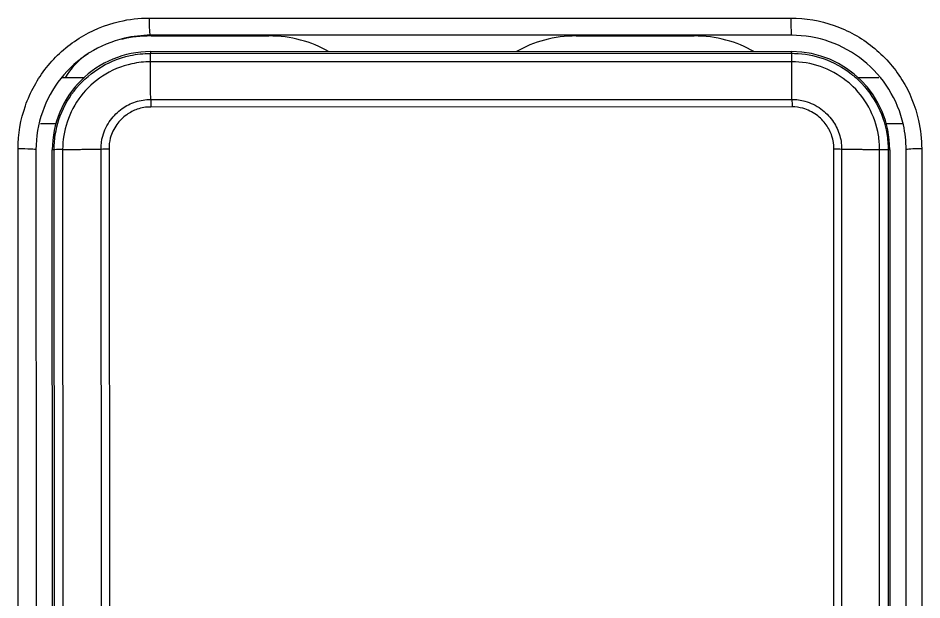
# Model space of a CAD drawing. Extents: x 7905 to 14077, y -986 to 9572.
# Drawn here: x 8247.21 to 8278.61, y -436.42 to -416.19 of the extents above; entities that cross this region are included whole.
import ezdxf

# ---------------------------------------------------------------- set-up
doc = ezdxf.new("R2010")
doc.units = 0
doc.header["$LTSCALE"] = 20
doc.header["$MEASUREMENT"] = 0
doc.layers.add('1', color=1, linetype='CONTINUOUS')

msp = doc.modelspace()

# ---------------------------------------------------------------- linework, layer by layer
at = {"layer": '1', "color": 7, "linetype": 'Continuous'}
for p, q in [((8251.83034, -416.81625), (8255.92125, -416.81625)), ((8266.60307, -416.81625), (8270.69398, -416.81625)), ((8251.81134, -417.36038), (8251.81134, -417.42219)), ((8251.81134, -417.36038), (8274.08296, -417.36038)), ((8251.81134, -417.42219), (8274.08296, -417.4188)), ((8274.08296, -417.4188), (8274.08296, -417.36038)), ((8274.08439, -417.71137), (8251.81277, -417.71477)), ((8249.49141, -418.27068), (8248.72361, -418.27068)), ((8249.49242, -418.27068), (8248.72507, -418.27068)), ((8277.1058, -418.27068), (8276.4008, -418.27068)), ((8277.10682, -418.27068), (8276.40127, -418.27068)), ((8251.81932, -419.02612), (8274.09094, -419.02272)), ((8274.09871, -419.28337), (8251.81998, -419.28676)), ((8247.98754, -419.86159), (8248.52464, -419.86159)), ((8247.9881, -419.86159), (8248.52684, -419.86159)), ((8277.36798, -419.86159), (8277.94669, -419.86159)), ((8277.36804, -419.86159), (8277.94665, -419.86159)), ((8248.46497, -420.77024), (8248.40225, -420.77025)), ((8248.40941, -452.1208), (8248.40225, -420.77025)), ((8248.48646, -452.12079), (8248.46497, -420.77024)), ((8248.76164, -420.7659), (8248.78313, -452.11645)), ((8250.11717, -452.09655), (8250.09567, -420.746)), ((8250.37206, -420.73592), (8250.39355, -452.09455)), ((8275.54015, -452.09983), (8275.54732, -420.73537)), ((8275.81585, -420.74517), (8275.80868, -452.09573)), ((8277.1314, -452.11504), (8277.13857, -420.76449)), ((8277.43317, -420.76871), (8277.42601, -452.11926)), ((8277.49205, -420.76869), (8277.43317, -420.76871)), ((8277.49205, -420.76869), (8277.49921, -452.11925))]:
    msp.add_line(p, q, dxfattribs=at)
for centre, start, end in [((8251.81134, -420.76947), 90, 180.013093), ((8274.08296, -420.76947), 0.013093, 90)]:
    msp.add_arc(centre, 3.40909, start, end, dxfattribs=at)
for centre, major_axis, ratio, start_param, end_param in [((8251.81134, -416.22402), (0, 0.56818), 0.08478562, 1.51843588, 3.14159265), ((8274.08296, -416.22402), (0, 0.56818), 0.05452281, 1.51843623, 3.14159265), ((8251.83034, -419.06613), (3.18182, 0), 0.70710676, 1.57079633, 1.89899466), ((8255.92125, -419.06613), (3.18182, 0), 0.70710676, 0.86045263, 1.57079633), ((8266.60307, -419.06613), (3.18182, 0), 0.70710676, 1.57079633, 2.28114002), ((8270.69398, -419.06613), (3.18182, 0), 0.70710676, 0.86045263, 1.57079633), ((8251.83034, -419.06613), (3.18182, 0), 0.70710676, 2.3282638, 2.78026068), ((8247.26588, -420.77051), (-0.56818, -0.00013), 0.05258209, 3.14159265, 4.80490614), ((8278.62841, -420.76843), (-0.56818, -0.00013), 0.05241174, 4.76198635, 6.28318531)]:
    msp.add_ellipse(centre, major_axis=major_axis, ratio=ratio, start_param=start_param, end_param=end_param, dxfattribs=at)
for points, knots in [([(8247.21338, -420.74078), (8247.21327, -420.23482), (8247.30014, -419.72141), (8247.63405, -418.76475), (8247.88575, -418.30832), (8248.51639, -417.51554), (8248.90386, -417.16815), (8249.75993, -416.62731), (8250.24041, -416.42671), (8250.73336, -416.31226), (8251.07011, -416.23408), (8251.41785, -416.19428), (8251.76323, -416.19428)], [0, 0, 0, 0, 0.21368061, 0.21368061, 0.4274258, 0.4274258, 0.64096559, 0.64096559, 0.85493528, 0.85493528, 0.85493528, 1, 1, 1, 1]), ([(8274.05202, -416.19428), (8274.56214, -416.19428), (8275.07906, -416.28247), (8276.04083, -416.62025), (8276.49895, -416.87445), (8277.29458, -417.51177), (8277.64292, -417.90382), (8278.18251, -418.76968), (8278.38116, -419.25548), (8278.49196, -419.75381), (8278.56362, -420.07612), (8278.60016, -420.40833), (8278.60023, -420.7387)], [0, 0, 0, 0, 0.21533033, 0.21533033, 0.4306108, 0.4306108, 0.6461328, 0.6461328, 0.86172097, 0.86172097, 0.86172097, 1, 1, 1, 1]), ([(8251.81134, -416.7922), (8251.50946, -416.7922), (8251.20546, -416.82701), (8250.91104, -416.89544), (8250.48019, -416.99556), (8250.06015, -417.17108), (8249.31179, -417.64433), (8248.97306, -417.94831), (8248.42177, -418.64202), (8248.20176, -419.04144), (8247.90987, -419.87854), (8247.83396, -420.32778), (8247.83407, -420.77038)], [0, 0, 0, 0, 0.14508788, 0.14508788, 0.14508788, 0.35903485, 0.35903485, 0.57252434, 0.57252434, 0.78625221, 0.78625221, 1, 1, 1, 1]), ([(8278.06023, -420.76856), (8278.06016, -420.47947), (8278.0282, -420.18879), (8277.96554, -419.90678), (8277.86865, -419.47072), (8277.69494, -419.04567), (8277.22309, -418.28807), (8276.91849, -417.94503), (8276.22275, -417.38739), (8275.82215, -417.16495), (8274.98113, -416.86939), (8274.5291, -416.7922), (8274.08296, -416.7922)], [0, 0, 0, 0, 0.1382967, 0.1382967, 0.1382967, 0.3539326, 0.3539326, 0.56948972, 0.56948972, 0.78475424, 0.78475424, 1, 1, 1, 1]), ([(8248.46497, -420.77024), (8248.46489, -420.41677), (8248.52216, -420.05895), (8248.74942, -419.3678), (8248.92915, -419.02766), (8249.3848, -418.43405), (8249.66701, -418.17244), (8250.31952, -417.74591), (8250.70591, -417.58428), (8251.10202, -417.49835), (8251.33442, -417.44793), (8251.57356, -417.42225), (8251.81134, -417.42219)], [0, 0, 0, 0, 0.20242184, 0.20242184, 0.41704423, 0.41704423, 0.63168623, 0.63168623, 0.86476043, 0.86476043, 0.86476043, 1, 1, 1, 1]), ([(8274.08296, -417.4188), (8274.11761, -417.4188), (8274.15227, -417.41934), (8274.52102, -417.43084), (8274.85723, -417.49243), (8275.52782, -417.72315), (8275.86616, -417.90798), (8276.2152, -418.18379), (8276.26877, -418.22891), (8276.59967, -418.52589), (8276.83913, -418.82769), (8277.19973, -419.48439), (8277.32587, -419.84833), (8277.38749, -420.21784), (8277.4178, -420.39958), (8277.43313, -420.58445), (8277.43317, -420.76871)], [0, 0, 0, 0, 0.0196046, 0.0196046, 0.21083302, 0.21083302, 0.42593279, 0.42593279, 0.46552892, 0.46552892, 0.68048716, 0.68048716, 0.89542486, 0.89542486, 0.89542486, 1, 1, 1, 1]), ([(8251.81277, -417.71479), (8251.81275, -417.71479), (8251.81272, -417.71479), (8251.59645, -417.71521), (8251.379, -417.73861), (8251.1676, -417.78433), (8250.80592, -417.86256), (8250.45296, -418.00959), (8249.85891, -418.39723), (8249.60278, -418.63409), (8249.18789, -419.17297), (8249.02387, -419.48267), (8248.81522, -420.11387), (8248.7623, -420.44181), (8248.76172, -420.76585), (8248.76172, -420.76587), (8248.76172, -420.7659)], [0, 0, 0, 0, 0.00001418, 0.00001418, 0.13495715, 0.13495715, 0.13495715, 0.36840202, 0.36840202, 0.5818924, 0.5818924, 0.79639996, 0.79639996, 0.99998582, 0.99998582, 1, 1, 1, 1]), ([(8277.13849, -420.76449), (8277.13849, -420.76447), (8277.13849, -420.76444), (8277.13811, -420.59603), (8277.12386, -420.42711), (8277.09599, -420.26105), (8277.03925, -419.92298), (8276.92367, -419.59), (8276.59444, -418.99217), (8276.37713, -418.71863), (8276.07696, -418.44947), (8276.02841, -418.40861), (8275.71097, -418.15793), (8275.40307, -417.98997), (8274.76222, -417.7693), (8274.42114, -417.71209), (8274.08443, -417.71142), (8274.08441, -417.71142), (8274.08439, -417.71142)], [0, 0, 0, 0, 0.00001415, 0.00001415, 0.10482437, 0.10482437, 0.10482437, 0.32053006, 0.32053006, 0.53430209, 0.53430209, 0.57364559, 0.57364559, 0.78824919, 0.78824919, 0.99998585, 0.99998585, 1, 1, 1, 1]), ([(8250.09558, -420.746), (8250.09558, -420.74598), (8250.09558, -420.74595), (8250.09247, -420.59458), (8250.11238, -420.44129), (8250.20767, -420.0974), (8250.30195, -419.90729), (8250.53569, -419.58866), (8250.67398, -419.45196), (8250.96954, -419.24052), (8251.12758, -419.15923), (8251.46132, -419.04985), (8251.64179, -419.022), (8251.81927, -419.02605), (8251.81929, -419.02605), (8251.81932, -419.02606)], [0, 0, 0, 0, 0.00002522, 0.00002522, 0.16806628, 0.16806628, 0.39769531, 0.39769531, 0.60896804, 0.60896804, 0.80215172, 0.80215172, 0.99997478, 0.99997478, 1, 1, 1, 1]), ([(8274.09094, -419.02265), (8274.09096, -419.02265), (8274.09098, -419.02265), (8274.24374, -419.01935), (8274.3985, -419.03946), (8274.74285, -419.1353), (8274.93215, -419.22916), (8275.25034, -419.46198), (8275.38718, -419.59998), (8275.59911, -419.89498), (8275.68072, -420.05274), (8275.79111, -420.38647), (8275.81951, -420.56725), (8275.81594, -420.74513), (8275.81594, -420.74515), (8275.81594, -420.74517)], [0, 0, 0, 0, 0.00002521, 0.00002521, 0.16947967, 0.16947967, 0.39791725, 0.39791725, 0.60888898, 0.60888898, 0.80183539, 0.80183539, 0.99997479, 0.99997479, 1, 1, 1, 1]), ([(8251.81998, -419.28684), (8251.66171, -419.28295), (8251.50024, -419.30917), (8251.22107, -419.40828), (8251.09697, -419.47468), (8250.8544, -419.6504), (8250.73725, -419.76747), (8250.54075, -420.03807), (8250.46174, -420.19816), (8250.38389, -420.48516), (8250.3682, -420.61143), (8250.37194, -420.73592)], [0, 0, 0, 0, 0.21020668, 0.21020668, 0.39227707, 0.39227707, 0.60616754, 0.60616754, 0.8357096, 0.8357096, 1, 1, 1, 1]), ([(8275.54743, -420.73537), (8275.55179, -420.58817), (8275.52885, -420.43826), (8275.43758, -420.1587), (8275.36871, -420.02522), (8275.1892, -419.77399), (8275.07262, -419.65579), (8274.80273, -419.45714), (8274.64288, -419.37694), (8274.35397, -419.29643), (8274.22544, -419.27981), (8274.09871, -419.28327)], [0, 0, 0, 0, 0.19502132, 0.19502132, 0.38892825, 0.38892825, 0.60314927, 0.60314927, 0.83286882, 0.83286882, 1, 1, 1, 1]), ([(8247.22071, -452.09133), (8247.22062, -451.71306), (8247.22053, -451.3348), (8247.22009, -449.44348), (8247.21974, -447.93042), (8247.21797, -440.36515), (8247.21656, -434.31293), (8247.21456, -425.75406), (8247.21397, -423.24742), (8247.21338, -420.74078)], [0, 0, 0, 0, 0.03619686, 0.03619686, 0.1809843, 0.1809843, 0.76013408, 0.76013408, 1, 1, 1, 1]), ([(8278.60023, -420.7387), (8278.60032, -421.11697), (8278.60041, -421.49523), (8278.60084, -423.38657), (8278.60119, -424.89964), (8278.60293, -432.46498), (8278.60433, -438.51726), (8278.6063, -447.07611), (8278.60687, -449.58268), (8278.60745, -452.08925)], [0, 0, 0, 0, 0.03619719, 0.03619719, 0.18098593, 0.18098593, 0.76014089, 0.76014089, 1, 1, 1, 1])]:
    msp.add_open_spline(points, degree=3, knots=knots, dxfattribs=at)
for points, degree in [([(8251.76323, -416.19428), (8259.05067, -416.19428), (8266.5078, -416.19428), (8274.05202, -416.19428)], 3), ([(8274.08296, -416.7922), (8266.65183, -416.7922), (8259.22695, -416.7922), (8251.81134, -416.7922)], 3), ([(8251.81277, -417.71479), (8251.81287, -417.54133), (8251.81193, -417.42565), (8251.81134, -417.42219)], 3), ([(8274.08439, -417.71137), (8274.08448, -417.53794), (8274.08373, -417.42226), (8274.08296, -417.4188)], 3), ([(8251.81932, -419.02609), (8251.81277, -417.71478)], 1), ([(8274.09094, -419.02269), (8274.08439, -417.7114)], 1), ([(8251.81932, -419.02612), (8251.81971, -419.10564), (8251.81994, -419.19587), (8251.81998, -419.28676)], 3), ([(8274.09094, -419.02265), (8274.09352, -419.10216), (8274.09621, -419.19238), (8274.09871, -419.28327)], 3), ([(8247.83407, -420.77038), (8247.83645, -431.22057), (8247.83884, -441.67075), (8247.84123, -452.12093)], 3), ([(8248.76164, -420.7659), (8248.58605, -420.76563), (8248.46846, -420.76789), (8248.46497, -420.77024)], 3), ([(8248.76168, -420.7659), (8250.09563, -420.746)], 1), ([(8250.09558, -420.746), (8250.17989, -420.74228), (8250.27597, -420.73878), (8250.37194, -420.73592)], 3), ([(8275.54743, -420.73537), (8275.64088, -420.73816), (8275.73403, -420.74156), (8275.81594, -420.74517)], 3), ([(8275.81589, -420.74517), (8277.13853, -420.76449)], 1), ([(8277.13849, -420.76449), (8277.31304, -420.76554), (8277.4297, -420.76699), (8277.43317, -420.76871)], 3), ([(8278.06739, -452.11912), (8278.065, -441.66893), (8278.06262, -431.21875), (8278.06023, -420.76856)], 3)]:
    msp.add_open_spline(points, degree=degree, dxfattribs=at)

doc.saveas('drawing.dxf')
